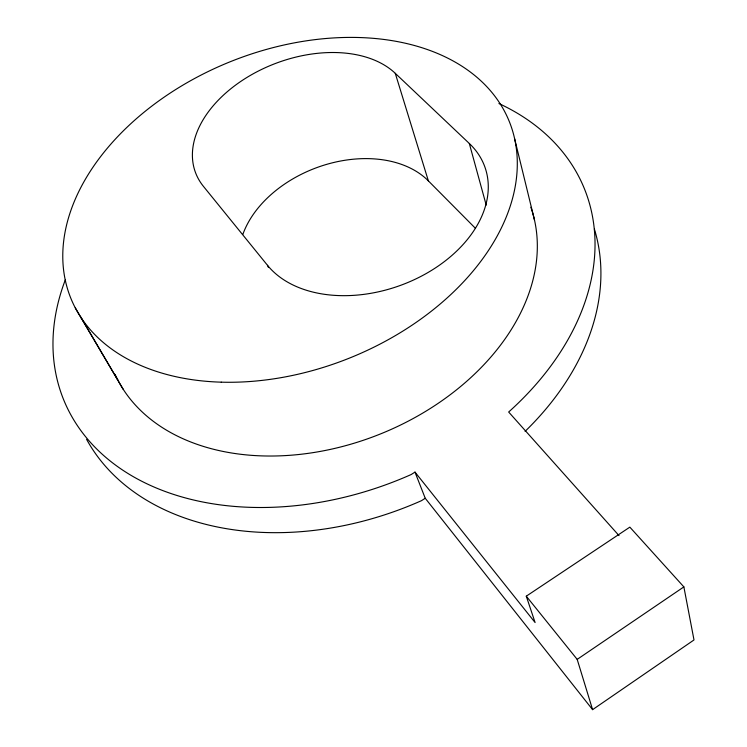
<?xml version="1.0" encoding="UTF-8"?>
<svg xmlns="http://www.w3.org/2000/svg" width="747" height="747" viewBox="0 0 747 747"><rect width="100%" height="100%" fill="white"/><g stroke="black" fill="none" stroke-linecap="round" stroke-linejoin="round"><path stroke-width="1.12" d="M414.987 472.095L425.23 498.258L592.595 709.65L694 639.955L683.869 586.899L629.842 527.139L526.28 596.181L535.104 622.54L414.987 472.095L411.186 474.532A280.919 200.131 -22 0 1 134.768 477.501A280.919 200.131 -22 0 1 65.269 279.985M592.595 709.65L577.188 659.377L683.869 586.899M425.23 498.258L421.513 500.658A275.568 199.654 -22.1 0 1 86.577 439.311M268.434 267.445L267.491 265.306L203.427 186.348A113.6 73.832 -20.8 0 1 249.377 75.979A113.6 73.832 -20.8 0 1 395.275 73.327L469.312 143.471L486.213 205.117M395.275 73.327L428.376 180.886L475.54 228.414M619.02 535.618L508.66 412.017A280.919 200.131 -22 0 0 498.921 103.534M526.28 596.181L577.188 659.377M75.26 307.811L118.045 380.466M80.443 316.681L123.208 389.299M514.636 138.821L534.535 220.225M594.388 229.049A275.568 199.654 -22.1 0 1 525.085 431.374M530.846 207.236A224.175 159.298 -22 0 1 380.214 434.044A224.175 159.298 -22 0 1 115.075 374.396M469.312 143.471A120.603 83.141 -19.6 0 1 430.319 271.133A120.603 83.141 -19.6 0 1 267.491 265.306M242.85 234.409A106.009 73.906 -20.8 0 1 327.009 164.265A106.009 73.906 -20.8 0 1 428.376 180.886M221.252 382.165A236.369 159.718 -21.9 0 0 511.994 128.998A236.369 159.718 -21.9 0 0 136.869 118.278A236.369 159.718 -21.9 0 0 221.252 382.165"/></g></svg>
